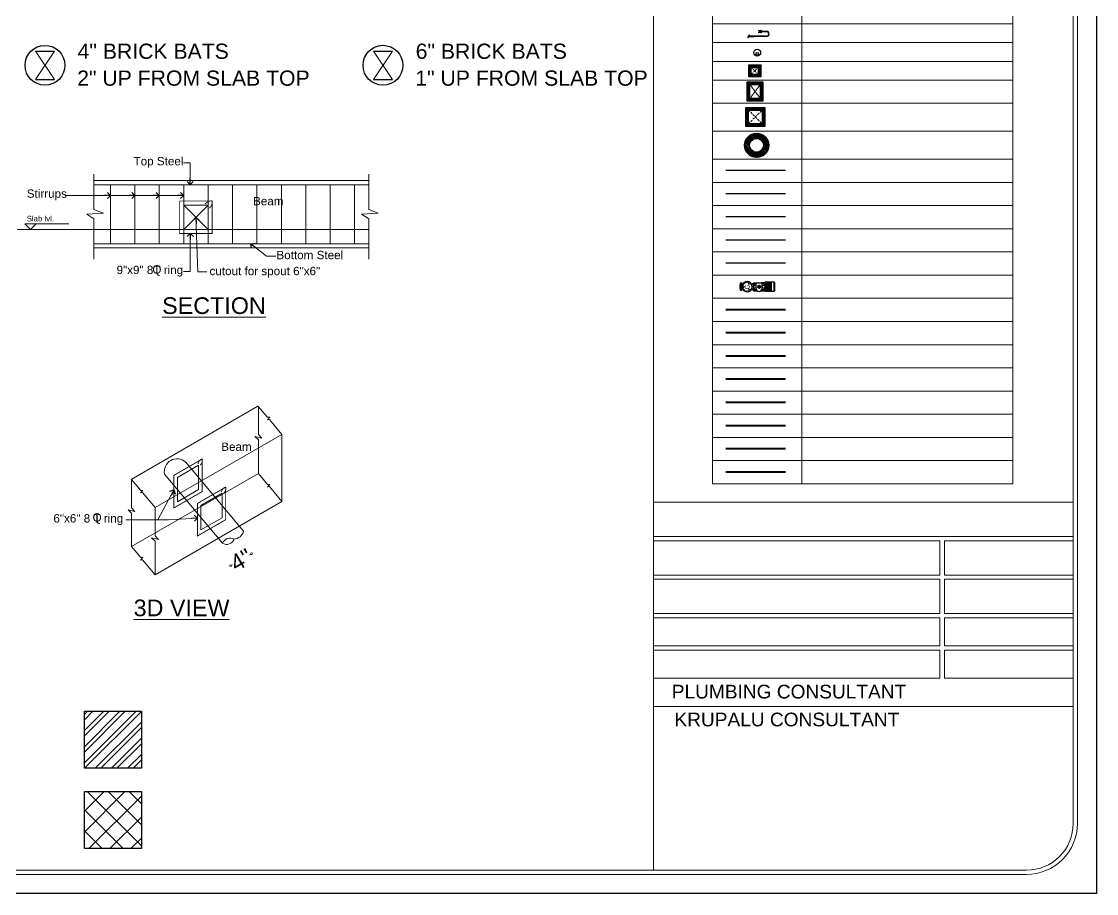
# Model space of a CAD drawing. Header units: inches. Extents: x 1807 to 67852, y 1160 to 20242.
# Drawn here: x 17857 to 18914, y 6074 to 6931 of the extents above; entities that cross this region are included whole.
import ezdxf
from ezdxf.enums import TextEntityAlignment as Align

# ---------------------------------------------------------------- set-up
doc = ezdxf.new("R2010")
doc.units = ezdxf.units.IN
doc.header["$MEASUREMENT"] = 0
doc.header["$PDMODE"] = 35
doc.linetypes.add('DASHED2', pattern=[0.375, 0.25, -0.125])
doc.layers.get('0').update_dxf_attribs({"lineweight": 20})
for name, color, linetype, lineweight in [('0.75 WATER', 192, 'Continuous', 40), ('06DIM', 194, 'Continuous', 15), ('1 WATER', 44, 'Continuous', 40), ('1.5 WATER PIPE', 224, 'Continuous', 40), ('12 R.C.C.', 146, 'FENCELINE1', 30), ('18 R.C.C.', 98, 'FENCELINE1', 30), ('2 WATER PIPE', 225, 'Continuous', 40), ('2.5 WATER PIPE', 4, 'Continuous', 40), ('3 WATER PIPE', 3, 'Continuous', 40), ('4 R.C.C.', 6, 'FENCELINE1', 30), ('4 upvc pip', 5, 'Continuous', 30), ('4. UPCV', 6, 'Continuous', 30), ('4WATER PIPE', 36, 'Continuous', 40), ('9 R.C.C.', 15, 'FENCELINE1', 30), ('A-HATCH', 252, 'Continuous', 13), ('Bathing', 3, 'Continuous', 30), ('COLD WATER', 4, 'Continuous', 30), ('CUT OUT', 4, 'Continuous', 30), ('HATCH', 8, 'Continuous', 0), ('HOT LINE', 1, 'Continuous', 30), ('LEGEND', 7, 'Continuous', 15), ('M.H.', 1, 'Continuous', 30), ('SUNK', 216, 'Continuous', 30), ('SUNK HTACH', 165, 'Continuous', 15), ('text', 7, 'Continuous', 15), ('WALLS', 7, 'Continuous', 20)]:
    doc.layers.add(name, color=color, linetype=linetype, lineweight=lineweight)
doc.layers.add('1.75', color=106, linetype='Continuous', lineweight=40, true_color=0x006b19)
doc.layers.add('6 R.C.C.', color=56, linetype='FENCELINE1', lineweight=30, true_color=0x707000)
doc.styles.add('Krupalu', font='arial.ttf', dxfattribs={"height": 8})
doc.styles.add('Krupalu 1', font='arial.ttf')
doc.linetypes.add('FENCELINE1', pattern='A,0.25,-0.1,[133,ltypeshp.shx,S=0.1,R=0,X=-0.1,Y=0],-0.1,1', length=1.45)
doc.dimstyles.new('Krupalu', dxfattribs={"dimtxt": 4, "dimasz": 4, "dimexe": 0, "dimexo": 0, "dimgap": 0.09, "dimtad": 0, "dimtoh": 1, "dimdec": 0, "dimzin": 3, "dimdsep": 46, "dimlunit": 4, "dimtxsty": 'Krupalu', "dimblk": 'DOTSMALL', "dimcen": 0, "dimse1": 1, "dimse2": 1, "dimclrd": 256, "dimclre": 256, "dimclrt": 7, "dimadec": 0, "dimazin": 0, "dimtfac": 1, "dimtdec": 0, "dimtofl": 0, "dimtmove": 1, "dimatfit": 0, "dimldrblk": 'OPEN90', "dimfxl": 1, "dimtolj": 1, "dimtzin": 0, "dimlwd": -1, "dimarcsym": 0})

# ---------------------------------------------------------------- blocks, each defined once
blk = doc.blocks.new('MMKKJ')
at = {"layer": 'Bathing'}
for centre, radius in [((30550.07, -6434.31), 1.69), ((30550.07, -6434.87), 0.608)]:
    blk.add_circle(centre, radius, dxfattribs=at)
blk = doc.blocks.new('SDHGFH')
at = {"layer": 'HATCH'}
h = blk.add_hatch(dxfattribs=at)
h.set_pattern_fill('ANSI32', color=256, scale=4, style=0)
h.paths.add_polyline_path([(60723, -3901.4), (60702, -3901.4), (60702, -3922.4), (60723, -3922.4)])
h.paths.add_polyline_path([(60718.5, -3905.9), (60718.5, -3917.9), (60706.5, -3917.9), (60706.5, -3905.9)], flags=16)
at = {"layer": 'HATCH', "linetype": 'DASHED2'}
for p, q in [((60718.5, -3917.9), (60706.5, -3905.9)), ((60706.5, -3917.9), (60718.5, -3905.9))]:
    blk.add_line(p, q, dxfattribs=at)
at = {"layer": 'M.H.'}
for points in [[(60702, -3901.4), (60723, -3901.4), (60723, -3922.4), (60702, -3922.4)], [(60706.5, -3905.9), (60718.5, -3905.9), (60718.5, -3917.9), (60706.5, -3917.9)]]:
    blk.add_lwpolyline(points, close=True, dxfattribs=at)
blk = doc.blocks.new('fuy')
at = {"layer": 'COLD WATER'}
blk.add_hatch(color=256, dxfattribs=at).paths.add_polyline_path([(11218.78, 91113.83, 1), (11218.78, 91116.26, 1)])
for p, q in [((11216.68, 91128.92), (11215.83, 91130.13)), ((11219.4, 91131.29), (11217.19, 91131.29)), ((11220.96, 91128.92), (11221.8, 91130.13)), ((11215.3, 91119.47), (11215.3, 91116.53)), ((11215.3, 91119.47), (11222.13, 91119.47)), ((11216.63, 91121.27), (11215.52, 91119.47)), ((11220.83, 91121.23), (11222.11, 91119.47)), ((11222.13, 91119.47), (11222.13, 91113.03)), ((11215.3, 91113.55), (11215.3, 91109.55)), ((11222.13, 91109.55), (11222.13, 91113.03)), ((11214.65, 91102.61), (11214.65, 91104.5)), ((11214.65, 91104.5), (11222.94, 91104.5)), ((11222.94, 91102.61), (11214.65, 91102.61)), ((11222.94, 91104.5), (11222.94, 91102.61))]:
    blk.add_line(p, q, dxfattribs=at)
for points in [[(11222.17, 91130.96), (11222.17, 91130.13), (11215.46, 91130.13), (11215.46, 91130.96)], [(11217.19, 91130.96), (11217.19, 91131.29), (11220.44, 91131.29), (11220.44, 91130.96)]]:
    blk.add_lwpolyline(points, close=True, dxfattribs=at)
for points in [[(11214.9, 91109.55), (11214.9, 91110.14), (11215.3, 91110.14)], [(11222.69, 91104.5), (11222.69, 91109.55), (11214.9, 91109.55), (11214.9, 91104.5)], [(11222.69, 91109.55), (11222.69, 91110.19), (11222.13, 91110.19)], [(11222.94, 91102.61), (11222.2, 91101.85), (11215.43, 91101.85), (11214.65, 91102.61)]]:
    blk.add_lwpolyline(points, dxfattribs=at)
blk.add_circle((11218.78, 91115.04), 1.22, dxfattribs=at)
for start, end in [(163.62198, 16.37802), (16.37802, 163.62198)]:
    blk.add_arc((11218.82, 91125.08), 4.4, start, end, dxfattribs=at)
at = {"layer": 'HATCH'}
for p, q in [((11217.07, 91129.12), (11217.07, 91130.13)), ((11218.82, 91130.13), (11218.82, 91129.17)), ((11220.59, 91130.13), (11220.59, 91129.11)), ((11215.93, 91119.47), (11215.93, 91117.16)), ((11216.44, 91118.98), (11215.93, 91119.47)), ((11216.44, 91117.44), (11216.44, 91118.98)), ((11216.44, 91118.98), (11217.87, 91118.98)), ((11216.63, 91119.8), (11216.63, 91121.27)), ((11217.87, 91119.47), (11217.87, 91117.76)), ((11219.76, 91119.47), (11219.76, 91117.76)), ((11221.19, 91118.98), (11219.76, 91118.98)), ((11220.83, 91119.82), (11220.83, 91121.23)), ((11221.19, 91118.98), (11221.7, 91119.47)), ((11221.19, 91117.62), (11221.19, 91118.98)), ((11215.45, 91109.55), (11215.45, 91104.5)), ((11215.93, 91112.92), (11215.93, 91110.43)), ((11216.44, 91110.92), (11215.93, 91110.43)), ((11215.93, 91110.43), (11217.87, 91110.43)), ((11215.96, 91109.55), (11215.96, 91104.5)), ((11216.44, 91112.65), (11216.44, 91110.92)), ((11216.44, 91110.92), (11217.87, 91110.92)), ((11216.46, 91109.55), (11216.46, 91104.5)), ((11216.97, 91109.55), (11216.97, 91104.5)), ((11217.48, 91109.55), (11217.48, 91104.5)), ((11217.87, 91110.43), (11217.87, 91112.33)), ((11217.98, 91109.55), (11217.98, 91104.5)), ((11218.49, 91109.55), (11218.49, 91104.5)), ((11219, 91109.55), (11219, 91108.97)), ((11219, 91105.8), (11219, 91104.5)), ((11219.27, 91108.97), (11219.25, 91105.8)), ((11219.5, 91109.55), (11219.5, 91108.97)), ((11219.5, 91105.8), (11219.5, 91104.5)), ((11219.76, 91110.43), (11219.76, 91112.33)), ((11221.19, 91110.92), (11219.76, 91110.92)), ((11221.7, 91110.43), (11219.76, 91110.43)), ((11220.56, 91108.42), (11219.95, 91108.46)), ((11220.56, 91106.47), (11219.95, 91106.45)), ((11220.01, 91109.55), (11220.01, 91108.97)), ((11220.01, 91105.8), (11220.01, 91104.5)), ((11220.52, 91109.55), (11220.52, 91108.97)), ((11220.52, 91105.8), (11220.52, 91104.5)), ((11221.02, 91109.55), (11221.02, 91108.97)), ((11221.02, 91105.8), (11221.02, 91104.5)), ((11221.19, 91112.46), (11221.19, 91110.92)), ((11221.19, 91110.92), (11221.7, 91110.43)), ((11221.53, 91109.55), (11221.53, 91108.97)), ((11221.53, 91105.8), (11221.53, 91104.5)), ((11221.7, 91112.46), (11221.7, 91110.43)), ((11222.04, 91109.55), (11222.04, 91108.97)), ((11222.04, 91105.8), (11222.04, 91104.5))]:
    blk.add_line(p, q, dxfattribs=at)
for points in [[(11215.39, 91123.95, -0.312452), (11215.41, 91124.01, -0.02483), (11215.49, 91124.05, -0.312452), (11215.56, 91124.05, 0.242394), (11216.64, 91123.76, -0.312452), (11216.7, 91123.73, -0.02483), (11216.74, 91123.65, -0.312452), (11216.73, 91123.59, 0.242394), (11216.44, 91122.51, -0.312452), (11216.42, 91122.45, -0.02483), (11216.34, 91122.4, -0.312452), (11216.28, 91122.41, 0.242394), (11215.2, 91122.7, -0.312452), (11215.14, 91122.73, -0.02483), (11215.09, 91122.81, -0.312452), (11215.1, 91122.87, 0.242394)], [(11219.58, 91128.61, -0.312452), (11219.62, 91128.56, -0.02483), (11219.62, 91128.47, -0.312452), (11219.58, 91128.42, 0.242394), (11218.78, 91127.63, -0.312452), (11218.73, 91127.6, -0.02483), (11218.64, 91127.6, -0.312452), (11218.59, 91127.64, 0.242394), (11217.81, 91128.43, -0.312452), (11217.77, 91128.49, -0.02483), (11217.77, 91128.58, -0.312452), (11217.81, 91128.63, 0.242394), (11218.61, 91129.41, -0.312452), (11218.66, 91129.45, -0.02483), (11218.75, 91129.45, -0.312452), (11218.8, 91129.41, 0.242394)], [(11221.51, 91122.68, -0.312452), (11221.45, 91122.67, -0.02483), (11221.37, 91122.72, -0.312452), (11221.34, 91122.78, 0.242394), (11221.05, 91123.86, -0.312452), (11221.04, 91123.92, -0.02483), (11221.09, 91124, -0.312452), (11221.15, 91124.03, 0.242394), (11222.23, 91124.32, -0.312452), (11222.29, 91124.32, -0.02483), (11222.37, 91124.28, -0.312452), (11222.4, 91124.22, 0.242394), (11222.69, 91123.14, -0.312452), (11222.7, 91123.08, -0.02483), (11222.65, 91123, -0.312452), (11222.59, 91122.97, 0.242394)]]:
    blk.add_lwpolyline(points, format="xyb", close=True, dxfattribs=at)
for points in [[(11216.63, 91119.47), (11216.63, 91119.8), (11216.05, 91119.8), (11216.05, 91119.47)], [(11217.94, 91119.47), (11217.94, 91119.81), (11217.33, 91119.81), (11217.33, 91119.47)], [(11219.92, 91119.47), (11219.92, 91119.81), (11219.31, 91119.81), (11219.31, 91119.47)], [(11220.83, 91119.47), (11220.83, 91119.82), (11221.44, 91119.82), (11221.44, 91119.47)], [(11222.69, 91108.97), (11222.69, 91105.8), (11218.49, 91105.8), (11218.49, 91108.97)], [(11222.21, 91108.23), (11222.21, 91106.73), (11221.12, 91106.73), (11221.12, 91108.23)]]:
    blk.add_lwpolyline(points, close=True, dxfattribs=at)
for points in [[(11221.7, 91119.47), (11221.7, 91117.62)], [(11219.13, 91109.55), (11219.13, 91110.1), (11218.24, 91110.1), (11218.24, 91109.55)], [(11220.94, 91108.78), (11220.35, 91108.78), (11219.95, 91108.46), (11219.95, 91106.45), (11220.32, 91106.07), (11220.93, 91106.08)], [(11222.69, 91108.42), (11222.23, 91108.78), (11220.94, 91108.78), (11220.56, 91108.42), (11220.56, 91106.47), (11220.93, 91106.08), (11222.27, 91106.08), (11222.69, 91106.52)]]:
    blk.add_lwpolyline(points, dxfattribs=at)
at = {"layer": 'HATCH', "ltscale": 0.5}
blk.add_circle((11218.78, 91115.04), 1.42, dxfattribs=at)
at = {"layer": 'HATCH'}
for centre, radius, start, end in [((11218.82, 91125.08), 3.84, 98.38775, 206.33381), ((11218.82, 91125.08), 3.84, 18.84286, 85.75014), ((11218.82, 91125.08), 3.84, 338.97142, 18.84286), ((11218.82, 91125.08), 3.84, 218.97142, 326.33381), ((11218.82, 91115.04), 2.88, 63.93821, 116.06179), ((11218.82, 91115.04), 2.88, 243.93821, 296.06179)]:
    blk.add_arc(centre, radius, start, end, dxfattribs=at)
at = {"layer": 'HOT LINE'}
for p, q in [((11217.41, 91117.62), (11221.81, 91117.62)), ((11221.81, 91112.46), (11221.81, 91117.62)), ((11217.41, 91112.46), (11221.81, 91112.46))]:
    blk.add_line(p, q, dxfattribs=at)
blk.add_arc((11217.41, 91115.04), 2.58, 90, 270, dxfattribs=at)
at = {"layer": 'LEGEND', "style": 'Krupalu 1'}
blk.add_text('G', height=4, dxfattribs=at).set_placement((11218.61, 91123.17), align=Align.CENTER)
blk = doc.blocks.new('GDFHJHUKU')
at = {"layer": 'HATCH'}
h = blk.add_hatch(dxfattribs=at)
h.set_pattern_fill('ANSI32', color=256, scale=4, style=0)
h.paths.add_polyline_path([(60715.7, -3842.5), (60688.7, -3842.5), (60688.7, -3875.5), (60715.7, -3875.5)])
h.paths.add_polyline_path([(60711.2, -3871), (60693.2, -3871), (60693.2, -3847), (60711.2, -3847)], flags=16)
at = {"layer": 'HATCH', "linetype": 'DASHED2', "ltscale": 3}
for p, q in [((60693.2, -3847), (60711.2, -3871)), ((60693.2, -3871), (60711.2, -3847))]:
    blk.add_line(p, q, dxfattribs=at)
at = {"layer": 'M.H.'}
for points in [[(60688.7, -3842.5), (60715.7, -3842.5), (60715.7, -3875.5), (60688.7, -3875.5)], [(60693.2, -3847), (60711.2, -3847), (60711.2, -3871), (60693.2, -3871)]]:
    blk.add_lwpolyline(points, close=True, dxfattribs=at)
blk = doc.blocks.new('ASDFDSF')
at = {"layer": 'HATCH'}
h = blk.add_hatch(dxfattribs=at)
h.set_pattern_fill('ANSI32', color=256, scale=4, style=0)
h.paths.add_polyline_path([(60739.9, -3794.5), (60706.9, -3794.5), (60706.9, -3827.5), (60739.9, -3827.5)])
h.paths.add_polyline_path([(60735.4, -3799), (60735.4, -3823), (60711.4, -3823), (60711.4, -3799)], flags=16)
at = {"layer": 'HATCH', "linetype": 'DASHED2', "ltscale": 15}
for p, q in [((60711.4, -3799), (60735.4, -3823)), ((60711.4, -3823), (60735.4, -3799))]:
    blk.add_line(p, q, dxfattribs=at)
at = {"layer": 'M.H.'}
for points in [[(60706.9, -3794.5), (60739.9, -3794.5), (60739.9, -3827.5), (60706.9, -3827.5)], [(60711.4, -3799), (60735.4, -3799), (60735.4, -3823), (60711.4, -3823)]]:
    blk.add_lwpolyline(points, close=True, dxfattribs=at)
blk = doc.blocks.new('DFGHERA')
at = {"layer": 'HATCH'}
h = blk.add_hatch(dxfattribs=at)
h.set_pattern_fill('ANSI32', color=256, scale=8, angle=90, style=0)
h.paths.add_polyline_path([(60596.9, -3942.1, 1), (60638.9, -3942.1, 1)])
h.paths.add_polyline_path([(60629.9, -3942.1, 1), (60605.9, -3942.1, 1)], flags=16)
at = {"layer": 'M.H.'}
for radius in [21, 12]:
    blk.add_circle((60617.9, -3942.1), radius, dxfattribs=at)
blk = doc.blocks.new('JGHVB')
at = {"layer": 'Bathing'}
for p, q in [((30486.14, -6376.03), (30485.23, -6375.86)), ((30486.21, -6375.68), (30485.3, -6375.51)), ((30485.7, -6377.86), (30485.7, -6375.95)), ((30486.05, -6377.86), (30485.7, -6377.86)), ((30485.7, -6378.67), (30485.7, -6377.9)), ((30486.05, -6377.9), (30485.7, -6377.9)), ((30486.05, -6376.67), (30485.71, -6376.67)), ((30485.72, -6377.9), (30485.72, -6377.86)), ((30486, -6378.87), (30485.74, -6378.87)), ((30485.74, -6378.87), (30485.74, -6379.27)), ((30486, -6379.27), (30485.74, -6379.27)), ((30485.78, -6386.66, -7.68), (30485.78, -6379.27)), ((30485.98, -6386.66, -7.68), (30485.98, -6379.27)), ((30486, -6378.87), (30486, -6379.27)), ((30486.03, -6377.9), (30486.03, -6377.86)), ((30486.05, -6377.86), (30486.05, -6376.02)), ((30486.05, -6378.67), (30486.05, -6377.9)), ((30486.2, -6375.99), (30486.67, -6376.47)), ((30486.24, -6375.83), (30486.73, -6376.41)), ((30488.47, -6382.84), (30488.25, -6383.06)), ((30488.26, -6382.37), (30488.47, -6382.59)), ((30488.39, -6382.23), (30488.61, -6382.45)), ((30488.61, -6382.98), (30488.39, -6383.2)), ((30488.52, -6383.31), (30488.52, -6383.57)), ((30488.52, -6383.31), (30488.61, -6383.31)), ((30488.52, -6383.57), (30488.69, -6383.57, 0)), ((30488.61, -6382.98), (30488.61, -6383.48)), ((30488.87, -6383.48), (30488.61, -6383.48)), ((30488.64, -6386.66, -3.21), (30488.64, -6383.57, 0)), ((30488.64, -6386.66, -3.21), (30488.64, -6383.57, 0)), ((30488.64, -6386.66, -3.8), (30488.64, -6383.61, -0.62)), ((30488.95, -6383.57), (30488.69, -6383.57, 0)), ((30488.84, -6386.66, -3.21), (30488.84, -6383.57, 0)), ((30488.84, -6386.66, -3.21), (30488.84, -6383.57, 0)), ((30488.84, -6386.66, -3.8), (30488.84, -6383.61, -0.62)), ((30489.08, -6382.23), (30488.86, -6382.45)), ((30488.87, -6382.98), (30489.08, -6383.2)), ((30488.87, -6382.98), (30488.87, -6383.48)), ((30488.95, -6383.31), (30488.87, -6383.31)), ((30488.95, -6383.31), (30488.95, -6383.57)), ((30489.22, -6382.37), (30489, -6382.59)), ((30489, -6382.84), (30489.22, -6383.06))]:
    blk.add_line(p, q, dxfattribs=at)
for centre, radius in [((30488.19, -6382.17), 0.212), ((30488.19, -6383.26), 0.212), ((30488.74, -6382.72), 0.295), ((30488.74, -6382.72), 0.197), ((30489.28, -6382.17), 0.212), ((30489.29, -6383.26), 0.212)]:
    blk.add_circle(centre, radius, dxfattribs=at)
for centre, radius, start, end in [((30486.55, -6378.58), 0.857, 181.59502, 199.5098), ((30485.2, -6378.58), 0.857, 340.4902, 358.40498), ((30486.71, -6376.45), 0.0415, 210.38984, 54.06161), ((30487.31, -6386.65, -7.68), 1.53, 180.35372, 359.64628), ((30487.31, -6386.65, -7.68), 1.33, 180.35372, 359.64628)]:
    blk.add_arc(centre, radius, start, end, dxfattribs=at)
at = {"layer": 'Bathing', "extrusion": (0, 0, -1)}
blk.add_ellipse((30485.26, -6375.68), major_axis=(-0.034, -0.175), ratio=0.332332, dxfattribs=at)
blk.add_ellipse((30486.18, -6375.86), major_axis=(-0.034, -0.175), ratio=0.332332, start_param=3.141593, end_param=6.283185, dxfattribs=at)
blk = doc.blocks.new('_DotSmall')
at = {"color": 0, "linetype": 'ByBlock', "const_width": 0.5}
blk.add_lwpolyline([(-0.0625, 0, 1), (0.0625, 0, 1)], format="xyb", close=True, dxfattribs=at)
blk = doc.blocks.new('_Open90')
at = {"color": 0, "linetype": 'ByBlock', "lineweight": -2}
for p, q in [((0, 0), (-1, 0)), ((-0.5, 0.5), (0, 0)), ((0, 0), (-0.5, -0.5))]:
    blk.add_line(p, q, dxfattribs=at)
blk = doc.blocks.new('*D36')
at = {"layer": '06DIM'}
for p, q in [((18082.9, 6408.1), (18080.9, 6406.9)), ((18062.1, 6396.1), (18064.2, 6397.3))]:
    blk.add_line(p, q, dxfattribs=at)
at = {"layer": 'Defpoints', "color": 0}
for p in [(18081.5, 6410.6), (18082.9, 6408.1), (18060.7, 6398.6)]:
    blk.add_point(p, dxfattribs=at)
at = {"layer": '06DIM', "xscale": 4, "yscale": 4, "zscale": 4}
for p, rotation in [((18082.9, 6408.1), 30.00000000039707), ((18062.1, 6396.1), 210.000000000397)]:
    blk.add_blockref('_DotSmall', p, dxfattribs=dict(at, rotation=rotation))
at = {"layer": '06DIM', "color": 7, "insert": (18072.5, 6402.1), "char_height": 8, "attachment_point": 5, "rotation": 30, "style": 'Krupalu'}
blk.add_mtext('\\A1;{\\H2x;4"}', dxfattribs=at)
blk = doc.blocks.new('GFH')
at = {"layer": 'COLD WATER'}
blk.add_circle((-276670.51, -106831.17), 6.3, dxfattribs=at)
at = {"layer": 'HATCH'}
for p, q in [((-276667.51, -106826.67), (-276673.51, -106835.67)), ((-276673.51, -106826.67), (-276667.51, -106835.67))]:
    blk.add_line(p, q, dxfattribs=at)
at = {"layer": 'HOT LINE', "ltscale": 10}
for p, q in [((-276673.51, -106826.67), (-276667.51, -106826.67)), ((-276673.51, -106835.67), (-276667.51, -106835.67))]:
    blk.add_line(p, q, dxfattribs=at)
blk = doc.blocks.new('cutout')
at = {"layer": 'COLD WATER', "color": 2}
blk.add_circle((18212, 6888.2, 5.3), 19.6, dxfattribs=at)
at = {"layer": 'HATCH'}
for p, q in [((18221.4, 6902.1, 5.3), (18202.7, 6874.2, 5.3)), ((18202.7, 6902.1, 5.3), (18221.4, 6874.2, 5.3))]:
    blk.add_line(p, q, dxfattribs=at)
at = {"layer": 'HOT LINE', "ltscale": 10}
for p, q in [((18202.7, 6902.1, 5.3), (18221.4, 6902.1, 5.3)), ((18202.7, 6874.2, 5.3), (18221.4, 6874.2, 5.3))]:
    blk.add_line(p, q, dxfattribs=at)

msp = doc.modelspace()

# ---------------------------------------------------------------- hatches: boundary and pattern name
at = {"layer": 'SUNK HTACH', "ltscale": 10}
h = msp.add_hatch(dxfattribs=at)
h.set_pattern_fill('ANSI32', color=8, scale=30, angle=180, style=0)
h.set_pattern_definition([(225, (17918.547, 6197.176), (7.955, -7.955), []), (225, (17913.244, 6197.176), (7.955, -7.955), [])])
h.paths.add_polyline_path([(17918.5, 6253.2), (17974.5, 6253.2), (17974.5, 6197.2), (17918.5, 6197.2)])
h = msp.add_hatch(dxfattribs=at)
h.set_pattern_fill('ANSI37', color=8, scale=116.64, style=0)
h.set_pattern_definition([(45, (9867.371, -106827.456), (-10.3096169, 10.3096169), []), (135, (9867.371, -106827.456), (-10.3096169, -10.3096169), [])])
h.paths.add_polyline_path([(17918.5, 6174.2), (17974.5, 6174.2), (17974.5, 6118.2), (17918.5, 6118.2)])

# ---------------------------------------------------------------- linework, layer by layer
for p, q in [((17927.9, 6781.1, 5.3), (17927.9, 6746.4, 5.3)), ((18198, 6781.1, 5.3), (18198, 6746.4, 5.3)), ((17927.9, 6774.8, 5.3), (18198, 6774.8, 5.3)), ((17927.9, 6746.4, 5.3), (17937.2, 6742.9, 5.3)), ((18016.1, 6726.8, 5.3), (18016.1, 6750.8, 5.3)), ((18016.1, 6750.8, 5.3), (18040.1, 6726.8, 5.3)), ((18040.1, 6750.8, 5.3), (18016.1, 6726.8, 5.3)), ((18016.1, 6750.8, 5.3), (18040.1, 6750.8, 5.3)), ((18040.1, 6750.8, 5.3), (18040.1, 6726.8, 5.3)), ((18198, 6746.4, 5.3), (18207.2, 6742.9, 5.3)), ((17937.2, 6742.9, 5.3), (17921, 6741.7, 5.3)), ((17921, 6741.7, 5.3), (17927.9, 6737.1, 5.3)), ((17927.9, 6737.1, 5.3), (17927.9, 6697.7, 5.3)), ((18207.2, 6742.9, 5.3), (18191, 6741.7, 5.3)), ((18191, 6741.7, 5.3), (18198, 6737.1, 5.3)), ((18198, 6737.1, 5.3), (18198, 6697.7, 5.3)), ((17927.9, 6726.8, 5.3), (17852.3, 6726.8, 5.3)), ((17860, 6732.4, 5.3), (17903.3, 6732.4, 5.3)), ((17860, 6732.4, 5.3), (17865.6, 6726.8, 5.3)), ((17871.2, 6732.4, 5.3), (17865.6, 6726.8, 5.3)), ((18040.1, 6726.8, 5.3), (18016.1, 6726.8, 5.3)), ((17927.9, 6708.8, 5.3), (18198, 6708.8, 5.3)), ((17964.4, 6481, 5.3), (18089.1, 6553, 5.3)), ((18089.1, 6553, 5.3), (18098.6, 6542.2, 5.3)), ((18089.5, 6525.1, 5.3), (18089.5, 6552.5, 5.3)), ((18100.7, 6542.2, 5.3), (18098.4, 6539.8, 5.3)), ((18098.4, 6539.8, 5.3), (18100.3, 6540.1, 5.3)), ((18098.6, 6542.2, 5.3), (18100.7, 6542.2, 5.3)), ((18100.3, 6540.1, 5.3), (18112.7, 6525.4, 5.3)), ((17988, 6453.4, 5.3), (18112.7, 6525.4, 5.3)), ((18089.5, 6520, 5.3), (18086.2, 6523.3, 5.3)), ((18086.2, 6523.3, 5.3), (18092.9, 6521.7, 5.3)), ((18092.9, 6521.7, 5.3), (18089.5, 6525.1, 5.3)), ((18112.7, 6525.4, 5.3), (18112.7, 6459.4, 5.3)), ((18089.5, 6487, 5.3), (18089.5, 6520, 5.3)), ((18018, 6498.3, 5.3), (18075, 6430.3, 5.3)), ((17964.8, 6415, 5.3), (18089.5, 6487, 5.3)), ((17964.8, 6481, 5.3), (17973.9, 6470.2, 5.3)), ((17964.8, 6453.1, 5.3), (17964.8, 6481, 5.3)), ((17997.2, 6486.3, 5.3), (18054.2, 6418.3, 5.3)), ((18089.5, 6487, 5.3), (18098.6, 6476.2, 5.3)), ((17976, 6470.2, 5.3), (17973.7, 6467.8, 5.3)), ((17973.9, 6470.2, 5.3), (17976, 6470.2, 5.3)), ((18100.7, 6476.2, 5.3), (18098.4, 6473.8, 5.3)), ((18098.4, 6473.8, 5.3), (18100.3, 6474.1, 5.3)), ((18098.6, 6476.2, 5.3), (18100.7, 6476.2, 5.3)), ((18100.3, 6474.1, 5.3), (18112.7, 6459.4, 5.3)), ((17973.7, 6467.8, 5.3), (17975.6, 6468.1, 5.3)), ((17975.6, 6468.1, 5.3), (17988, 6453.4, 5.3)), ((17988, 6387.4, 5.3), (18112.7, 6459.4, 5.3)), ((18033.1, 6455.5, 5.3), (18053.9, 6467.5, 5.3)), ((18053.9, 6467.5, 5.3), (18053.9, 6443.5, 5.3)), ((17961.5, 6451.3, 5.3), (17968.2, 6449.7, 5.3)), ((17964.8, 6448, 5.3), (17961.5, 6451.3, 5.3)), ((17968.2, 6449.7, 5.3), (17964.8, 6453.1, 5.3)), ((17964.8, 6415, 5.3), (17964.8, 6448, 5.3)), ((17988, 6425.5, 5.3), (17988, 6453.4, 5.3)), ((18033.1, 6431.5, 5.3), (18033.1, 6455.5, 5.3)), ((18053.9, 6443.5, 5.3), (18033.1, 6431.5, 5.3)), ((17988, 6420.4, 5.3), (17984.6, 6423.7, 5.3)), ((17984.6, 6423.7, 5.3), (17991.3, 6422.2, 5.3)), ((17991.3, 6422.2, 5.3), (17988, 6425.5, 5.3)), ((17988, 6387.4, 5.3), (17988, 6420.4, 5.3)), ((17964.8, 6415, 5.3), (17973.9, 6404.2, 5.3)), ((17976, 6404.2, 5.3), (17973.7, 6401.8, 5.3)), ((17973.7, 6401.8, 5.3), (17975.6, 6402.1, 5.3)), ((17973.9, 6404.2, 5.3), (17976, 6404.2, 5.3)), ((17975.6, 6402.1, 5.3), (17988, 6387.4, 5.3))]:
    msp.add_line(p, q)
at = {"ltscale": 3}
for p, q in [((17927.9, 6770.8, 5.3), (18198, 6770.8, 5.3)), ((17944.1, 6770.8, 5.3), (17944.1, 6712.8, 5.3)), ((17968.1, 6770.8, 5.3), (17968.1, 6712.8, 5.3)), ((17992.1, 6770.8, 5.3), (17992.1, 6712.8, 5.3)), ((18016.1, 6770.8, 5.3), (18016.1, 6712.8, 5.3)), ((18040.1, 6770.8, 5.3), (18040.1, 6712.8, 5.3)), ((18064.1, 6770.8, 5.3), (18064.1, 6712.8, 5.3)), ((18088.1, 6770.8, 5.3), (18088.1, 6712.8, 5.3)), ((18112.1, 6770.8, 5.3), (18112.1, 6712.8, 5.3)), ((18136.1, 6770.8, 5.3), (18136.1, 6712.8, 5.3)), ((18160.1, 6770.8, 5.3), (18160.1, 6712.8, 5.3)), ((18184.1, 6770.8, 5.3), (18184.1, 6712.8, 5.3)), ((17927.9, 6712.8, 5.3), (18198, 6712.8, 5.3))]:
    msp.add_line(p, q, dxfattribs=at)
at = {"ltscale": 24}
for p, q in [((17927.9, 6726.8, 5.3), (18198, 6726.8, 5.3)), ((18010, 6483.1, 5.3), (18030.8, 6495.1, 5.3)), ((18030.8, 6495.1, 5.3), (18030.8, 6471.1, 5.3)), ((18010, 6459.1, 5.3), (18010, 6483.1, 5.3)), ((18030.8, 6471.1, 5.3), (18010, 6459.1, 5.3))]:
    msp.add_line(p, q, dxfattribs=at)
for centre, radius, start, end in [((18009.6, 6488.8, 5.3), 12.6, 48.2513, 191.7487), ((18064.9, 6432.8, 5.3), 10.4, 273.3877, 346.416), ((18061.7, 6415.4, 5.3), 8.01, 61.2389, 158.3705), ((18058.3, 6424.9, 5.3), 7.68, 238.4115, 341.1979)]:
    msp.add_arc(centre, radius, start, end)
at = {"layer": '0.75 WATER', "ltscale": 10}
msp.add_line((18607.7, 6488.3, -4), (18549.2, 6488.3, -4), dxfattribs=at)
at = {"layer": '1 WATER', "ltscale": 10}
msp.add_line((18607.7, 6511.1, -4), (18549.2, 6511.1, -4), dxfattribs=at)
at = {"layer": '1.5 WATER PIPE', "ltscale": 10}
msp.add_line((18607.7, 6556.7, -4), (18549.2, 6556.7, -4), dxfattribs=at)
at = {"layer": '1.75', "ltscale": 10}
msp.add_line((18607.7, 6533.9, -4), (18549.2, 6533.9, -4), dxfattribs=at)
at = {"layer": '12 R.C.C.', "ltscale": 5}
msp.add_line((18607.7, 6761.9, -4), (18549.2, 6761.9, -4), dxfattribs=at)
at = {"layer": '18 R.C.C.', "ltscale": 5}
msp.add_line((18607.7, 6784.7, -4), (18549.2, 6784.7, -4), dxfattribs=at)
at = {"layer": '2 WATER PIPE', "ltscale": 10}
msp.add_line((18607.7, 6579.5, -4), (18549.2, 6579.5, -4), dxfattribs=at)
at = {"layer": '2.5 WATER PIPE', "ltscale": 10}
msp.add_line((18607.7, 6602.3, -4), (18549.2, 6602.3, -4), dxfattribs=at)
at = {"layer": '3 WATER PIPE', "ltscale": 10}
msp.add_line((18607.7, 6625.1, -4), (18549.2, 6625.1, -4), dxfattribs=at)
at = {"layer": '4 R.C.C.', "ltscale": 5}
msp.add_line((18607.7, 6693.5, -4), (18549.2, 6693.5, -4), dxfattribs=at)
at = {"layer": '4 upvc pip'}
msp.add_lwpolyline([(16490.4, 7787.5), (18913.6, 7787.5), (18913.6, 6074.1), (16490.4, 6074.1)], close=True, dxfattribs=at)
at = {"layer": '4. UPCV', "const_width": 0.889, "elevation": 5.3}
for points in [[(18044.1, 6722.8), (18012.1, 6722.8), (18012.1, 6754.8), (18044.1, 6754.8)], [(18006.5, 6453.1), (18034.2, 6469.1), (18034.2, 6501.1), (18006.5, 6485.1)], [(18057.4, 6441.5), (18029.6, 6425.5), (18029.6, 6457.5), (18057.4, 6473.5)]]:
    msp.add_lwpolyline(points, close=True, dxfattribs=at)
for points in [[(18044.1, 6754.8, 0.27183), (18037.1, 6751.7, 0.27183)], [(18041.1, 6747.7, 0.27183), (18044.1, 6754.8, 0.27183)], [(18034.2, 6501.1, 0.326304), (18030.2, 6496.1, 0.326304)], [(18032.2, 6495.2, 0.312774), (18034.2, 6501.1, 0.312774)], [(18057.4, 6473.5, 0.326304), (18053.3, 6468.6, 0.326304)], [(18055.3, 6467.6, 0.312774), (18057.4, 6473.5, 0.312774)]]:
    msp.add_lwpolyline(points, format="xyb", dxfattribs=at)
at = {"layer": '4WATER PIPE', "ltscale": 10}
msp.add_line((18607.7, 6647.9, -4), (18549.2, 6647.9, -4), dxfattribs=at)
at = {"layer": '6 R.C.C.', "ltscale": 5}
msp.add_line((18607.7, 6716.3, -4), (18549.2, 6716.3, -4), dxfattribs=at)
at = {"layer": '9 R.C.C.', "ltscale": 5}
msp.add_line((18607.7, 6739.1, -4), (18549.2, 6739.1, -4), dxfattribs=at)
at = {"layer": 'A-HATCH'}
msp.add_line((18478, 6097), (18478, 7764.5), dxfattribs=at)
for points in [[(18847.8, 7768.7), (16552.1, 7768.7, 0.414214), (16509.2, 7725.8), (16509.2, 6139.8, 0.414214), (16556.1, 6092.9), (18844.8, 6092.9, 0.414214), (18894.8, 6142.9), (18894.8, 7721.7, 0.414214)], [(18847.8, 7764.5), (16552.1, 7764.5, 0.414214), (16513.3, 7725.8), (16513.3, 6139.8, 0.414214), (16556.1, 6097), (18844.8, 6097, 0.414214), (18890.7, 6142.9), (18890.7, 7721.7, 0.414214)]]:
    msp.add_lwpolyline(points, format="xyb", close=True, dxfattribs=at)
at = {"layer": 'HATCH', "ltscale": 10}
for p, q in [((18478, 6097), (18478, 6285.8)), ((18890.7, 6285.8), (18890.7, 6156.5)), ((18830.6, 6097), (18478, 6097))]:
    msp.add_line(p, q, dxfattribs=at)
at = {"layer": 'HATCH', "ltscale": 40}
msp.add_line((18478, 6257.9), (18890.7, 6257.9), dxfattribs=at)
at = {"layer": 'HATCH', "ltscale": 10}
for points in [[(18478, 6458.6), (18890.7, 6458.6), (18890.7, 6424.9), (18478, 6424.9)], [(18478, 6420.8), (18759.6, 6420.8), (18759.6, 6387), (18478, 6387)], [(18764.2, 6420.8), (18890.7, 6420.8), (18890.7, 6387), (18764.2, 6387)], [(18478, 6382.9), (18759.6, 6382.9), (18759.6, 6349.2), (18478, 6349.2)], [(18764.2, 6382.9), (18890.7, 6382.9), (18890.7, 6349.2), (18764.2, 6349.2)], [(18764.2, 6317.5), (18890.7, 6317.5), (18890.7, 6345.1), (18764.2, 6345.1)], [(18759.6, 6313.4), (18478, 6313.4), (18478, 6285.8), (18759.6, 6285.8)], [(18764.2, 6285.8), (18890.7, 6285.8), (18890.7, 6313.4), (18764.2, 6313.4)]]:
    msp.add_lwpolyline(points, close=True, dxfattribs=at)
msp.add_lwpolyline([(18597.5, 6317.5), (18478, 6317.5), (18478, 6345.1), (18759.6, 6345.1), (18759.6, 6317.5), (18597.5, 6317.5)], dxfattribs=at)
at = {"layer": 'SUNK'}
for points in [[(17918.5, 6253.2), (17974.5, 6253.2), (17974.5, 6197.2), (17918.5, 6197.2)], [(17918.5, 6174.2), (17974.5, 6174.2), (17974.5, 6118.2), (17918.5, 6118.2)]]:
    msp.add_lwpolyline(points, close=True, dxfattribs=at)
at = {"layer": 'WALLS'}
for p, q in [((18535.9, 7308.2), (18535.9, 6476.8)), ((18623.9, 7308.2), (18623.9, 6476.8)), ((18831.4, 7308.2), (18831.4, 6476.8)), ((18535.9, 6928.8), (18831.4, 6928.8)), ((18535.9, 6910.4), (18831.4, 6910.4)), ((18535.9, 6892), (18831.4, 6892)), ((18535.9, 6873.6), (18831.4, 6873.6)), ((18535.9, 6850.8), (18831.4, 6850.8)), ((18535.9, 6823.4), (18831.4, 6823.4)), ((18535.9, 6795.9), (18831.4, 6795.9)), ((18535.9, 6773.1), (18831.4, 6773.1)), ((18535.9, 6750.3), (18831.4, 6750.3)), ((18535.9, 6727.5), (18831.4, 6727.5)), ((18535.9, 6704.7), (18831.4, 6704.7)), ((18535.9, 6681.9), (18831.4, 6681.9)), ((18535.9, 6659.1), (18831.4, 6659.1)), ((18535.9, 6636.3), (18831.4, 6636.3)), ((18535.9, 6613.5), (18831.4, 6613.5)), ((18535.9, 6590.8), (18831.4, 6590.8)), ((18535.9, 6568), (18831.4, 6568)), ((18535.9, 6545.2), (18831.4, 6545.2)), ((18535.9, 6522.4), (18831.4, 6522.4)), ((18535.9, 6499.6), (18831.4, 6499.6)), ((18535.9, 6476.8), (18831.4, 6476.8))]:
    msp.add_line(p, q, dxfattribs=at)

# ---------------------------------------------------------------- block references
at = {"layer": 'Bathing', "xscale": 1.651744327461226, "yscale": 1.651744327461226, "zscale": 1.651744327461226, "rotation": 90}
msp.add_blockref('JGHVB', (8040.1, -43438.3, 4.6), dxfattribs=at)
at = {"layer": 'Bathing', "xscale": 1.98209319295467, "yscale": 1.98209319295467, "zscale": 1.98209319295467}
msp.add_blockref('MMKKJ', (-41973.1, 19653.9), dxfattribs=at)
at = {"layer": 'COLD WATER', "xscale": 1.156221029222858, "yscale": 1.156221029222858, "zscale": 1.156221029222858, "rotation": 90}
msp.add_blockref('fuy', (123931, -6300.9), dxfattribs=at)
at = {"layer": 'CUT OUT', "xscale": 3.107636707858648, "yscale": 3.107636707858648, "zscale": 3.107636707858648}
msp.add_blockref('GFH', (877671.1, 338880.6, 5.3), dxfattribs=at)
at = {"layer": 'CUT OUT'}
msp.add_blockref('cutout', (0, 0), dxfattribs=at)
at = {"layer": 'M.H.', "xscale": 0.5665483043192008, "yscale": 0.5665483043192008, "zscale": 0.5665483043192008}
for name, p in [('SDHGFH', (-15819, 9098.9, -0.1)), ('GDFHJHUKU', (-15812.8, 9048.7)), ('ASDFDSF', (-15824.6, 8996.5)), ('DFGHERA', (-15763.6, 9042.9))]:
    msp.add_blockref(name, p, dxfattribs=at)

# ---------------------------------------------------------------- texts
at = {"layer": 'HOT LINE', "style": 'Krupalu'}
for s, p in [('PLUMBING CONSULTANT', (18496, 6265.8)), ('KRUPALU CONSULTANT                          ', (18498.6, 6238.4))]:
    msp.add_text(s, height=13.439, dxfattribs=at).set_placement(p)
at = {"layer": 'LEGEND', "attachment_point": 4, "style": 'Krupalu 1'}
for s, insert, char_height in [('Top Steel', (17966.8, 6792.7, 5.3), 8.2), ('Stirrups', (17861.8, 6760.8, 5.3), 8.2), ('Beam', (18084.3, 6754.6, 5.3), 8.2), ('Slab lvl.', (17861.8, 6737.4, 5.3), 5.47), ('Bottom Steel', (18107.3, 6701.6, 5.3), 8.204), ('9"x9" 8T ring', (17950.1, 6685.8, 5.3), 8.204), ('Q', (17985.3, 6686.4, 5.3), 8.2), ('cutout for spout 6"x6"', (18041.5, 6684.7, 5.3), 8.204), ('{\\LSECTION}', (17994.9, 6651.8, 5.3), 16.408), ('Beam', (18053, 6513.2, 5.3), 8.2), ('Q', (17926.5, 6442.6, 5.3), 8.2), ('6"x6" 8 T ring', (17888, 6441.6, 5.3), 8.204), ('{\\L3D VIEW}', (17966.9, 6354.7, 5.3), 16.408)]:
    msp.add_mtext(s, dxfattribs=dict(at, insert=insert, char_height=char_height))
at = {"layer": 'text', "style": 'Krupalu 1'}
for s, p in [('4" BRICK BATS', (17911.8, 6894.5, 5.3)), ('6" BRICK BATS', (18244.2, 6894.5, 5.3)), ('2" UP FROM SLAB TOP', (17911.4, 6868.1, 5.3)), ('1" UP FROM SLAB TOP', (18243.8, 6868.1, 5.3))]:
    msp.add_text(s, height=14.917, dxfattribs=at).set_placement(p)

# ---------------------------------------------------------------- dimensions: what is measured, and where the dimension line sits
at = {"layer": '06DIM'}
dim = msp.add_aligned_dim(p1=(18060.7, 6398.6, 5.3), p2=(18081.5, 6410.6, 5.3), distance=-2.9, text='{\\H2x;4"}', dimstyle='Krupalu', dxfattribs=at)
dim.commit()
dim.dimension.update_dxf_attribs({"geometry": '*D36', "text_midpoint": (18072.5, 6402.1, 5.3)})

# ---------------------------------------------------------------- leaders
for points in [[(18022.4, 6770.8, 5.3), (18022.4, 6792.4, 5.3), (18015.9, 6792.4, 5.3)], [(17944.1, 6760.1, 5.3), (17909.3, 6760.1, 5.3), (17899.2, 6760.1, 5.3)], [(17968.1, 6760.1, 5.3), (17933.3, 6760.1, 5.3), (17923.2, 6760.1, 5.3)], [(17992.1, 6760.1, 5.3), (17957.3, 6760.1, 5.3), (17947.2, 6760.1, 5.3)], [(18016.1, 6760.1, 5.3), (17981.3, 6760.1, 5.3), (17971.2, 6760.1, 5.3)], [(18028.1, 6738.8, 5.3), (18030, 6685.2, 5.3), (18038.7, 6685.2, 5.3)], [(18022.6, 6722.8, 5.3), (18022.4, 6685.3, 5.3), (18015.9, 6685.3, 5.3)], [(18082.2, 6712.8, 5.3), (18097.4, 6700.5, 5.3), (18106.6, 6700.5, 5.3)], [(18006.5, 6470.7, 5.3), (17990.6, 6441.3, 5.3), (17959.2, 6441.3, 5.3)], [(18029.6, 6443.1, 5.3), (18001.2, 6441.3, 5.3), (17959.2, 6441.3, 5.3)]]:
    msp.add_leader(points, dimstyle='Krupalu', override={"dimasz": 6}, dxfattribs=at)

doc.saveas('drawing.dxf')
